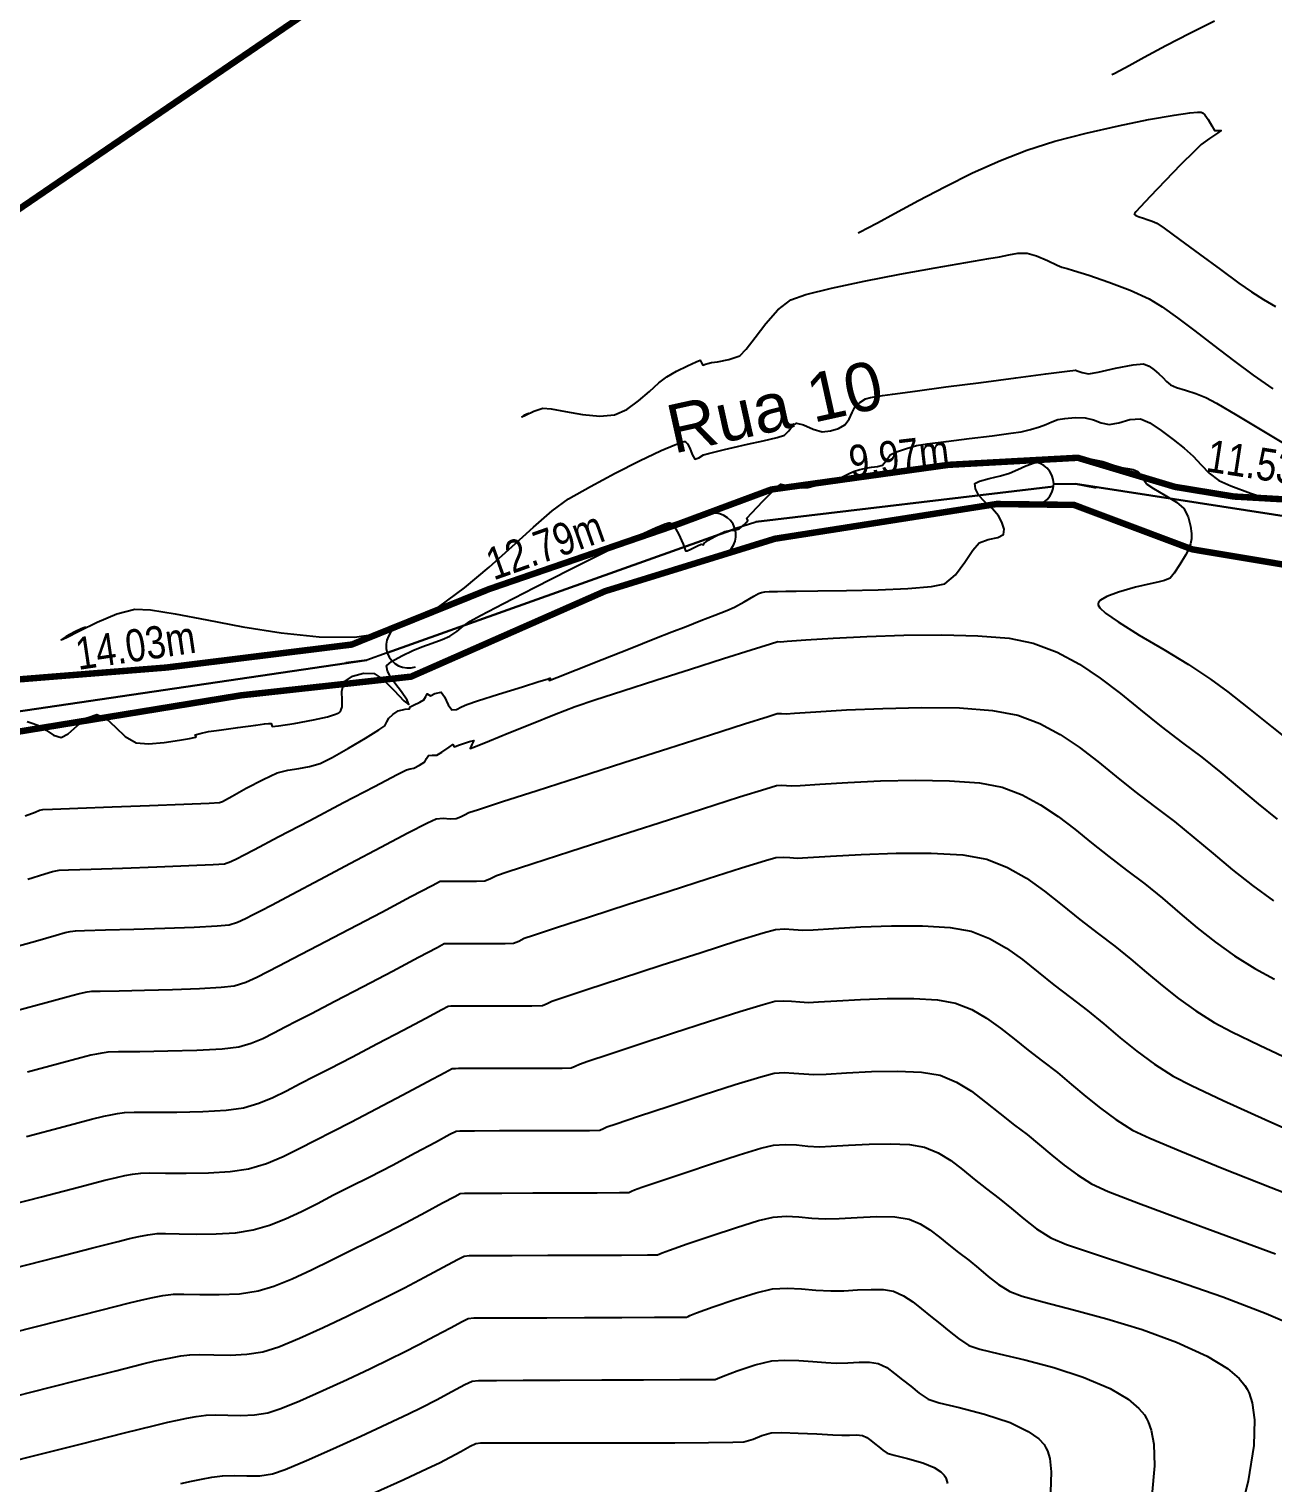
# Model space of a CAD drawing. Extents: x 360931 to 362237, y 7351473 to 7352200.
# Drawn here: x 361529.32 to 361567.84, y 7351881.89 to 7351926.91 of the extents above; entities that cross this region are included whole.
import ezdxf
from ezdxf.enums import TextEntityAlignment as Align

# ---------------------------------------------------------------- set-up
doc = ezdxf.new("R2010")
doc.units = 0
for name, color, linetype in [('A_Curvas Intermediarias', 37, 'Continuous'), ('A_Curvas Mestras', 32, 'Continuous'), ('PONTOS-Pontos - Água_U', 1, 'Continuous'), ('PS_IND_COMPRIMENTO', 7, 'Continuous'), ('ZZ-Carimbo Texto', 7, 'Continuous')]:
    doc.layers.add(name, color=color, linetype=linetype)
doc.layers.add('TUBO_PE_80_NTS194_PN_12_5', color=5, linetype='Continuous', lineweight=30)
doc.styles.add('CARIMBO', font='arial.ttf', dxfattribs={"height": 2})
doc.styles.add('ROMANS', font='arial.ttf', dxfattribs={"height": 2})
picture_1 = doc.add_image_def('image1.tif', size_in_pixel=(23490, 20550))

# ---------------------------------------------------------------- blocks, each defined once
blk = doc.blocks.new('*U1191')
for p, q in [((-0.135, 0), (0, 0)), ((0, 0), (0.1276, -0.0248))]:
    blk.add_line(p, q)
blk.add_arc((-0.2725, -0.0002), 0.1375, 270.09061, 90.09061)
blk = doc.blocks.new('*U1192')
for p, q in [((-0.135, 0), (0, 0)), ((0, 0), (0.1276, -0.0248))]:
    blk.add_line(p, q)
blk.add_arc((-0.2725, -0.0002), 0.1375, 270.09061, 90.09061)
blk = doc.blocks.new('*U1193')
for p, q in [((-0.135, 0), (0, 0)), ((0, 0), (0.1276, -0.0248))]:
    blk.add_line(p, q)
blk.add_arc((-0.2725, -0.0002), 0.1375, 270.09061, 90.09061)

msp = doc.modelspace()

# ---------------------------------------------------------------- linework, layer by layer
at = {"color": 0, "const_width": 0.2}
for points in [[(361577.709, 7351954.589), (361527.581, 7351920.355), (361496.983, 7351899.459), (361503.288, 7351894.48), (361514.5, 7351899.13), (361521.374, 7351903.995), (361524.717, 7351905.75), (361528.154, 7351906.701), (361533.583, 7351907.137), (361539.314, 7351907.848), (361543.569, 7351909.566), (361549.436, 7351911.584), (361552.3, 7351912.648), (361557.787, 7351913.413), (361561.796, 7351913.632), (361564.797, 7351912.732), (361566.625, 7351912.432), (361573.367, 7351912.05), (361581.523, 7351913.222), (361588.362, 7351916.787), (361595.095, 7351930.373), (361600.39, 7351940.217), (361610.113, 7351948.095), (361621.972, 7351954.78)], [(361573.731, 7351879.508), (361581, 7351884.161), (361584.466, 7351887.088), (361586.411, 7351889.189), (361587.573, 7351890.91), (361589.431, 7351894.717), (361590.146, 7351896.93), (361590.705, 7351899.254), (361590.549, 7351902.718), (361589.883, 7351907.688), (361588.51, 7351908.264), (361585.921, 7351909.311), (361581.514, 7351909.943), (361574.573, 7351909.943), (361570.439, 7351909.943), (361565.34, 7351910.796), (361561.677, 7351912.172), (361559.281, 7351912.2), (361552.419, 7351911.125), (361547.158, 7351909.501), (361541.15, 7351906.854), (361535.889, 7351906.276), (361527.926, 7351904.976)]]:
    msp.add_lwpolyline(points, dxfattribs=at)
at = {"layer": 'A_Curvas Intermediarias', "flags": 128}
for points, elevation in [([(361562.85, 7351925.499), (361562.925, 7351925.536), (361563.093, 7351925.623), (361563.389, 7351925.781), (361563.854, 7351926.033), (361564.523, 7351926.394), (361565.259, 7351926.781), (361566.028, 7351927.163)], 94), ([(361554.997, 7351920.598), (361555.081, 7351920.64), (361555.268, 7351920.737), (361555.598, 7351920.912), (361556.116, 7351921.193), (361556.861, 7351921.596), (361557.682, 7351922.027), (361558.539, 7351922.452), (361559.397, 7351922.841), (361560.216, 7351923.161), (361561.085, 7351923.432), (361562.058, 7351923.687), (361563.053, 7351923.915), (361563.989, 7351924.105), (361564.783, 7351924.246), (361565.261, 7351924.315), (361565.5, 7351924.339), (361565.592, 7351924.339), (361565.617, 7351924.334), (361565.655, 7351924.314), (361565.73, 7351924.249), (361565.834, 7351924.109), (361565.946, 7351923.908), (361566.026, 7351923.77), (361566.142, 7351923.77), (361566.236, 7351923.768), (361566.124, 7351923.683), (361565.87, 7351923.518), (361565.618, 7351923.332), (361565.393, 7351923.116), (361564.987, 7351922.709), (361564.501, 7351922.211), (361564.032, 7351921.723), (361563.736, 7351921.407), (361563.594, 7351921.248), (361563.55, 7351921.19), (361563.545, 7351921.178), (361563.553, 7351921.162), (361563.593, 7351921.133), (361563.69, 7351921.097), (361563.827, 7351921.053), (361563.946, 7351921.013), (361564.095, 7351920.963), (361564.243, 7351920.899), (361564.471, 7351920.74), (361564.947, 7351920.391), (361565.563, 7351919.936), (361566.211, 7351919.459), (361566.782, 7351919.043), (361567.171, 7351918.773), (361567.55, 7351918.533), (361567.917, 7351918.314)], 93), ([(361544.795, 7351915.012), (361544.782, 7351915.006), (361544.735, 7351914.983), (361544.645, 7351914.938), (361544.579, 7351914.897), (361544.698, 7351914.954), (361544.957, 7351915.08), (361545.232, 7351915.169), (361545.493, 7351915.145), (361545.93, 7351915.06), (361546.457, 7351914.968), (361546.991, 7351914.917), (361547.445, 7351914.96), (361547.827, 7351915.131), (361548.194, 7351915.392), (361548.532, 7351915.686), (361548.827, 7351915.956), (361549.068, 7351916.143), (361549.372, 7351916.312), (361549.705, 7351916.479), (361549.976, 7351916.604), (361550.098, 7351916.651), (361550.148, 7351916.571), (361550.185, 7351916.496), (361550.263, 7351916.532), (361550.344, 7351916.555), (361550.448, 7351916.582), (361550.635, 7351916.606), (361550.993, 7351916.67), (361551.331, 7351916.792), (361551.531, 7351916.995), (361551.803, 7351917.357), (361552.132, 7351917.79), (361552.505, 7351918.208), (361552.907, 7351918.523), (361553.37, 7351918.691), (361554.165, 7351918.889), (361555.176, 7351919.103), (361556.285, 7351919.317), (361557.377, 7351919.514), (361558.333, 7351919.68), (361559.038, 7351919.799), (361559.374, 7351919.854), (361559.663, 7351919.914), (361559.941, 7351919.965), (361560.225, 7351919.966), (361560.512, 7351919.884), (361560.86, 7351919.74), (361561.159, 7351919.6), (361561.298, 7351919.534), (361561.383, 7351919.513), (361561.468, 7351919.493), (361561.663, 7351919.434), (361562.132, 7351919.287), (361562.756, 7351919.075), (361563.418, 7351918.822), (361564, 7351918.553), (361564.403, 7351918.306), (361564.882, 7351917.967), (361565.421, 7351917.561), (361566.003, 7351917.113), (361566.611, 7351916.648), (361567.228, 7351916.19), (361567.838, 7351915.766)], 92), ([(361531.068, 7351908.398), (361531.034, 7351908.381), (361530.936, 7351908.332), (361530.739, 7351908.237), (361530.471, 7351908.101), (361530.314, 7351907.994), (361530.478, 7351908.064), (361530.884, 7351908.274), (361531.435, 7351908.544), (361532.038, 7351908.795), (361532.597, 7351908.947), (361533.08, 7351908.927), (361533.847, 7351908.8), (361534.825, 7351908.609), (361535.942, 7351908.397), (361537.125, 7351908.209), (361538.301, 7351908.087), (361539.398, 7351908.074), (361540.343, 7351908.215), (361541.184, 7351908.54), (361542.009, 7351909.019), (361542.809, 7351909.602), (361543.571, 7351910.241), (361544.285, 7351910.885), (361544.939, 7351911.485), (361545.522, 7351911.992), (361546.023, 7351912.356), (361546.703, 7351912.746), (361547.466, 7351913.154), (361548.226, 7351913.538), (361548.897, 7351913.857), (361549.313, 7351914.037), (361549.525, 7351914.115), (361549.608, 7351914.134), (361549.63, 7351914.133), (361549.66, 7351914.118), (361549.714, 7351914.061), (361549.783, 7351913.928), (361549.859, 7351913.731), (361549.934, 7351913.591), (361550.062, 7351913.634), (361550.207, 7351913.718), (361550.364, 7351913.765), (361550.605, 7351913.829), (361550.855, 7351913.893), (361551.122, 7351913.953), (361551.564, 7351914.049), (361552.058, 7351914.158), (361552.482, 7351914.261), (361552.713, 7351914.335), (361552.844, 7351914.462), (361552.953, 7351914.613), (361553.082, 7351914.706), (361553.303, 7351914.654), (361553.599, 7351914.519), (361553.883, 7351914.44), (361554.139, 7351914.465), (361554.386, 7351914.539), (361554.585, 7351914.651), (361554.716, 7351914.825), (361554.808, 7351915.034), (361554.894, 7351915.195), (361555.044, 7351915.343), (361555.22, 7351915.454), (361555.372, 7351915.502), (361555.553, 7351915.533), (361555.743, 7351915.562), (361556.053, 7351915.605), (361556.755, 7351915.698), (361557.714, 7351915.824), (361558.799, 7351915.967), (361559.875, 7351916.108), (361560.809, 7351916.23), (361561.469, 7351916.315), (361561.72, 7351916.348), (361561.805, 7351916.314), (361561.927, 7351916.275), (361562.131, 7351916.235), (361562.421, 7351916.287), (361562.958, 7351916.402), (361563.507, 7351916.51), (361563.833, 7351916.543), (361564.003, 7351916.47), (361564.157, 7351916.354), (361564.3, 7351916.232), (361564.425, 7351916.113), (361564.538, 7351915.992), (361564.669, 7351915.887), (361564.851, 7351915.812), (361565.132, 7351915.725), (361565.454, 7351915.622), (361565.76, 7351915.5), (361566.085, 7351915.319), (361566.715, 7351914.95), (361567.546, 7351914.455), (361568.472, 7351913.897)], 91), ([(361529.2, 7351902.543), (361529.513, 7351902.661), (361529.647, 7351902.719), (361529.697, 7351902.728), (361529.747, 7351902.737), (361530.052, 7351902.748), (361530.83, 7351902.778), (361531.893, 7351902.819), (361533.052, 7351902.863), (361534.118, 7351902.905), (361534.904, 7351902.937), (361535.22, 7351902.952), (361535.314, 7351902.99), (361535.406, 7351903.035), (361535.608, 7351903.15), (361536.048, 7351903.398), (361536.566, 7351903.673), (361537.001, 7351903.871), (361537.337, 7351903.962), (361537.671, 7351904.015), (361538.003, 7351904.07), (361538.336, 7351904.167), (361538.711, 7351904.351), (361539.217, 7351904.638), (361539.737, 7351904.95), (361540.149, 7351905.208), (361540.334, 7351905.333), (361540.402, 7351905.45), (361540.467, 7351905.569), (361540.586, 7351905.685), (361540.752, 7351905.795), (361540.969, 7351905.846), (361541.104, 7351905.86), (361541.127, 7351905.916), (361541.23, 7351905.967), (361541.424, 7351906.064), (361541.547, 7351906.135), (361541.605, 7351906.241), (361541.646, 7351906.324), (361541.696, 7351906.296), (361541.749, 7351906.265), (361541.887, 7351906.332), (361542.083, 7351906.376), (361542.182, 7351906.227), (361542.295, 7351905.978), (361542.417, 7351905.823), (361542.555, 7351905.836), (361542.71, 7351905.917), (361542.873, 7351905.996), (361543.205, 7351906.103), (361543.854, 7351906.307), (361544.596, 7351906.54), (361545.106, 7351906.699), (361545.364, 7351906.779), (361545.45, 7351906.805), (361545.461, 7351906.809), (361545.458, 7351906.8), (361545.438, 7351906.759), (361545.426, 7351906.732), (361545.661, 7351906.824), (361546.259, 7351907.061), (361547.068, 7351907.382), (361547.933, 7351907.727), (361548.703, 7351908.033), (361549.224, 7351908.24), (361549.664, 7351908.412), (361550.126, 7351908.592), (361550.561, 7351908.761), (361550.923, 7351908.906), (361551.164, 7351909.01), (361551.469, 7351909.173), (361551.759, 7351909.343), (361551.909, 7351909.43), (361552.006, 7351909.46), (361552.105, 7351909.483), (361552.242, 7351909.489), (361552.495, 7351909.494), (361552.758, 7351909.501), (361553.078, 7351909.504), (361553.75, 7351909.509), (361554.638, 7351909.52), (361555.609, 7351909.542), (361556.529, 7351909.581), (361557.262, 7351909.642), (361557.674, 7351909.73), (361558.012, 7351910.009), (361558.301, 7351910.399), (361558.543, 7351910.773), (361558.736, 7351911.003), (361559.018, 7351911.105), (361559.318, 7351911.16), (361559.498, 7351911.251), (361559.512, 7351911.423), (361559.441, 7351911.633), (361559.337, 7351911.835), (361559.151, 7351912.053), (361558.9, 7351912.291), (361558.735, 7351912.466), (361558.625, 7351912.665), (361558.602, 7351912.84), (361558.749, 7351912.912), (361559.051, 7351912.992), (361559.397, 7351913.076), (361559.677, 7351913.155), (361559.937, 7351913.268), (361560.182, 7351913.387), (361560.447, 7351913.479), (361560.795, 7351913.529), (361561.308, 7351913.572), (361561.831, 7351913.596), (361562.21, 7351913.588), (361562.566, 7351913.515), (361562.904, 7351913.407), (361563.152, 7351913.327), (361563.332, 7351913.297), (361563.506, 7351913.27), (361563.656, 7351913.21), (361563.761, 7351913.094), (361563.839, 7351912.95), (361563.936, 7351912.815), (361564.143, 7351912.678), (361564.494, 7351912.476), (361564.852, 7351912.255), (361565.082, 7351912.062), (361565.213, 7351911.801), (361565.288, 7351911.512), (361565.317, 7351911.285), (361565.312, 7351911.123), (361565.281, 7351910.966), (361565.228, 7351910.811), (361565.127, 7351910.614), (361564.958, 7351910.328), (361564.78, 7351910.056), (361564.655, 7351909.903), (361564.477, 7351909.831), (361564.277, 7351909.785), (361564.037, 7351909.729), (361563.579, 7351909.622), (361563.055, 7351909.475), (361562.691, 7351909.337), (361562.503, 7351909.224), (361562.436, 7351909.146), (361562.423, 7351909.106), (361562.427, 7351909.07), (361562.478, 7351908.984), (361562.654, 7351908.82), (361563.04, 7351908.548), (361563.697, 7351908.142), (361564.458, 7351907.692), (361565.227, 7351907.227), (361565.908, 7351906.777), (361566.436, 7351906.382), (361567.082, 7351905.875), (361567.805, 7351905.297), (361568.562, 7351904.691)], 89), ([(361529.286, 7351900.582), (361529.813, 7351900.749), (361530.045, 7351900.824), (361530.149, 7351900.844), (361530.253, 7351900.861), (361530.54, 7351900.871), (361531.25, 7351900.894), (361532.218, 7351900.926), (361533.279, 7351900.963), (361534.267, 7351901.001), (361535.019, 7351901.035), (361535.369, 7351901.062), (361535.573, 7351901.131), (361535.762, 7351901.223), (361535.958, 7351901.324), (361536.299, 7351901.501), (361537.039, 7351901.889), (361538.014, 7351902.401), (361539.061, 7351902.952), (361540.017, 7351903.454), (361540.72, 7351903.823), (361541.006, 7351903.97), (361541.12, 7351903.995), (361541.235, 7351904.021), (361541.413, 7351904.116), (361541.577, 7351904.221), (361541.63, 7351904.322), (361541.686, 7351904.414), (361541.805, 7351904.418), (361541.946, 7351904.422), (361542.104, 7351904.517), (361542.33, 7351904.671), (361542.448, 7351904.751), (361542.486, 7351904.677), (361542.548, 7351904.699), (361542.622, 7351904.728), (361542.747, 7351904.776), (361542.963, 7351904.851), (361543.091, 7351904.875), (361543.035, 7351904.754), (361542.98, 7351904.633), (361543.149, 7351904.69), (361543.575, 7351904.862), (361544.178, 7351905.111), (361544.877, 7351905.397), (361545.59, 7351905.682), (361546.236, 7351905.925), (361546.841, 7351906.132), (361547.708, 7351906.417), (361548.731, 7351906.747), (361549.806, 7351907.089), (361550.826, 7351907.412), (361551.686, 7351907.683), (361552.28, 7351907.87), (361552.504, 7351907.939), (361552.587, 7351907.936), (361552.798, 7351907.953), (361553.37, 7351907.995), (361554.218, 7351908.049), (361555.26, 7351908.101), (361556.41, 7351908.14), (361557.585, 7351908.152), (361558.701, 7351908.123), (361559.673, 7351908.042), (361560.418, 7351907.894), (361561.159, 7351907.609), (361561.845, 7351907.241), (361562.492, 7351906.808), (361563.117, 7351906.329), (361563.739, 7351905.823), (361564.375, 7351905.309), (361565.041, 7351904.804), (361565.636, 7351904.358), (361566.22, 7351903.888), (361566.799, 7351903.405), (361567.378, 7351902.919), (361567.963, 7351902.44)], 88), ([(361528.698, 7351898.431), (361529.521, 7351898.663), (361530.157, 7351898.847), (361530.442, 7351898.929), (361530.6, 7351898.961), (361530.759, 7351898.985), (361531.038, 7351898.995), (361531.686, 7351899.013), (361532.562, 7351899.037), (361533.525, 7351899.067), (361534.433, 7351899.1), (361535.145, 7351899.136), (361535.519, 7351899.173), (361535.78, 7351899.254), (361536.022, 7351899.363), (361536.26, 7351899.486), (361536.51, 7351899.614), (361536.834, 7351899.782), (361537.474, 7351900.122), (361538.324, 7351900.574), (361539.274, 7351901.079), (361540.218, 7351901.579), (361541.047, 7351902.014), (361541.655, 7351902.326), (361541.932, 7351902.456), (361542.148, 7351902.473), (361542.363, 7351902.456), (361542.542, 7351902.46), (361542.679, 7351902.51), (361542.805, 7351902.579), (361542.94, 7351902.645), (361543.24, 7351902.744), (361543.981, 7351902.984), (361545.051, 7351903.33), (361546.34, 7351903.746), (361547.738, 7351904.195), (361549.133, 7351904.644), (361550.417, 7351905.055), (361551.477, 7351905.394), (361552.203, 7351905.625), (361552.486, 7351905.712), (361552.622, 7351905.712), (361552.76, 7351905.703), (361553.023, 7351905.721), (361553.682, 7351905.767), (361554.629, 7351905.824), (361555.757, 7351905.873), (361556.959, 7351905.899), (361558.127, 7351905.884), (361559.156, 7351905.811), (361559.937, 7351905.664), (361560.616, 7351905.403), (361561.245, 7351905.065), (361561.838, 7351904.668), (361562.411, 7351904.229), (361562.981, 7351903.765), (361563.564, 7351903.294), (361564.174, 7351902.832), (361564.792, 7351902.365), (361565.39, 7351901.876), (361565.983, 7351901.375), (361566.583, 7351900.874), (361567.202, 7351900.383), (361567.852, 7351899.915)], 87), ([(361528.937, 7351896.513), (361529.853, 7351896.763), (361530.536, 7351896.952), (361530.839, 7351897.034), (361530.982, 7351897.064), (361531.12, 7351897.09), (361531.265, 7351897.11), (361531.529, 7351897.118), (361532.114, 7351897.13), (361532.899, 7351897.147), (361533.765, 7351897.169), (361534.595, 7351897.199), (361535.269, 7351897.236), (361535.668, 7351897.283), (361536.036, 7351897.398), (361536.376, 7351897.55), (361536.711, 7351897.724), (361537.061, 7351897.904), (361537.491, 7351898.123), (361538.264, 7351898.525), (361539.23, 7351899.032), (361540.241, 7351899.564), (361541.148, 7351900.043), (361541.802, 7351900.388), (361542.055, 7351900.521), (361542.129, 7351900.525), (361542.316, 7351900.522), (361542.733, 7351900.517), (361543.173, 7351900.517), (361543.433, 7351900.53), (361543.615, 7351900.606), (361543.795, 7351900.698), (361544.122, 7351900.806), (361544.924, 7351901.068), (361546.066, 7351901.438), (361547.413, 7351901.873), (361548.828, 7351902.33), (361550.177, 7351902.763), (361551.323, 7351903.129), (361552.132, 7351903.384), (361552.467, 7351903.484), (361552.623, 7351903.491), (361552.774, 7351903.479), (361552.933, 7351903.469), (361553.199, 7351903.485), (361553.81, 7351903.527), (361554.672, 7351903.578), (361555.691, 7351903.623), (361556.773, 7351903.647), (361557.824, 7351903.633), (361558.75, 7351903.568), (361559.456, 7351903.434), (361560.074, 7351903.196), (361560.645, 7351902.889), (361561.183, 7351902.528), (361561.705, 7351902.129), (361562.223, 7351901.708), (361562.752, 7351901.28), (361563.307, 7351900.86), (361563.868, 7351900.435), (361564.413, 7351899.991), (361564.951, 7351899.535), (361565.496, 7351899.08), (361566.059, 7351898.634), (361566.65, 7351898.208), (361567.281, 7351897.813), (361567.889, 7351897.49)], 86), ([(361529.247, 7351892.619), (361530.412, 7351892.924), (361531.26, 7351893.148), (361531.634, 7351893.244), (361531.85, 7351893.289), (361532.058, 7351893.328), (361532.276, 7351893.358), (361532.573, 7351893.364), (361533.154, 7351893.365), (361533.901, 7351893.369), (361534.698, 7351893.387), (361535.426, 7351893.428), (361535.967, 7351893.503), (361536.436, 7351893.643), (361536.872, 7351893.823), (361537.295, 7351894.032), (361537.72, 7351894.256), (361538.165, 7351894.483), (361538.635, 7351894.72), (361539.317, 7351895.074), (361540.108, 7351895.49), (361540.905, 7351895.912), (361541.604, 7351896.283), (361542.104, 7351896.548), (361542.301, 7351896.65), (361542.379, 7351896.657), (361542.458, 7351896.659), (361542.745, 7351896.658), (361543.411, 7351896.657), (361544.208, 7351896.657), (361544.892, 7351896.66), (361545.216, 7351896.67), (361545.362, 7351896.731), (361545.505, 7351896.804), (361545.82, 7351896.909), (361546.589, 7351897.162), (361547.663, 7351897.514), (361548.896, 7351897.916), (361550.137, 7351898.317), (361551.239, 7351898.67), (361552.053, 7351898.923), (361552.431, 7351899.029), (361552.714, 7351899.041), (361552.99, 7351899.02), (361553.279, 7351899.001), (361553.599, 7351899.017), (361554.234, 7351899.057), (361555.079, 7351899.103), (361556.031, 7351899.137), (361556.986, 7351899.139), (361557.842, 7351899.09), (361558.494, 7351898.973), (361559.066, 7351898.745), (361559.59, 7351898.445), (361560.085, 7351898.093), (361560.568, 7351897.707), (361561.058, 7351897.308), (361561.574, 7351896.915), (361562.095, 7351896.517), (361562.601, 7351896.099), (361563.105, 7351895.673), (361563.621, 7351895.253), (361564.165, 7351894.85), (361564.75, 7351894.479), (361565.319, 7351894.189), (361566.299, 7351893.728), (361567.599, 7351893.139), (361569.129, 7351892.462)], 84), ([(361528.366, 7351890.402), (361529.708, 7351890.749), (361530.852, 7351891.046), (361531.671, 7351891.258), (361532.031, 7351891.349), (361532.284, 7351891.402), (361532.527, 7351891.448), (361532.782, 7351891.483), (361533.055, 7351891.487), (361533.551, 7351891.479), (361534.187, 7351891.475), (361534.882, 7351891.486), (361535.552, 7351891.528), (361536.116, 7351891.614), (361536.671, 7351891.779), (361537.188, 7351891.992), (361537.687, 7351892.239), (361538.19, 7351892.504), (361538.717, 7351892.772), (361539.305, 7351893.069), (361540.074, 7351893.469), (361540.897, 7351893.905), (361541.647, 7351894.304), (361542.198, 7351894.598), (361542.423, 7351894.715), (361542.522, 7351894.724), (361542.622, 7351894.726), (361542.89, 7351894.726), (361543.527, 7351894.726), (361544.351, 7351894.727), (361545.179, 7351894.729), (361545.825, 7351894.733), (361546.108, 7351894.74), (361546.235, 7351894.794), (361546.361, 7351894.857), (361546.628, 7351894.947), (361547.288, 7351895.166), (361548.214, 7351895.472), (361549.28, 7351895.822), (361550.36, 7351896.172), (361551.326, 7351896.481), (361552.052, 7351896.705), (361552.413, 7351896.802), (361552.675, 7351896.818), (361552.929, 7351896.806), (361553.184, 7351896.782), (361553.452, 7351896.767), (361553.765, 7351896.78), (361554.333, 7351896.815), (361555.07, 7351896.856), (361555.892, 7351896.885), (361556.713, 7351896.887), (361557.448, 7351896.845), (361558.013, 7351896.742), (361558.514, 7351896.543), (361558.972, 7351896.281), (361559.404, 7351895.973), (361559.827, 7351895.635), (361560.256, 7351895.286), (361560.707, 7351894.942), (361561.163, 7351894.595), (361561.605, 7351894.229), (361562.046, 7351893.857), (361562.498, 7351893.489), (361562.973, 7351893.137), (361563.485, 7351892.812), (361564.022, 7351892.558), (361564.983, 7351892.155), (361566.269, 7351891.637), (361567.782, 7351891.039), (361569.421, 7351890.395)], 83), ([(361528.847, 7351888.537), (361530.18, 7351888.879), (361531.295, 7351889.166), (361532.081, 7351889.367), (361532.428, 7351889.454), (361532.718, 7351889.515), (361532.996, 7351889.567), (361533.288, 7351889.607), (361533.545, 7351889.611), (361533.972, 7351889.6), (361534.513, 7351889.589), (361535.112, 7351889.596), (361535.715, 7351889.636), (361536.266, 7351889.724), (361536.767, 7351889.87), (361537.261, 7351890.063), (361537.753, 7351890.291), (361538.249, 7351890.542), (361538.752, 7351890.803), (361539.269, 7351891.062), (361539.873, 7351891.365), (361540.573, 7351891.73), (361541.28, 7351892.106), (361541.904, 7351892.44), (361542.356, 7351892.682), (361542.546, 7351892.78), (361542.665, 7351892.792), (361542.787, 7351892.793), (361543.116, 7351892.794), (361543.893, 7351892.795), (361544.895, 7351892.797), (361545.895, 7351892.8), (361546.672, 7351892.805), (361547, 7351892.81), (361547.108, 7351892.857), (361547.216, 7351892.91), (361547.498, 7351893.006), (361548.192, 7351893.239), (361549.143, 7351893.556), (361550.195, 7351893.901), (361551.191, 7351894.222), (361551.976, 7351894.464), (361552.395, 7351894.574), (361552.705, 7351894.594), (361553.006, 7351894.579), (361553.308, 7351894.551), (361553.625, 7351894.533), (361554.003, 7351894.548), (361554.632, 7351894.585), (361555.404, 7351894.623), (361556.215, 7351894.638), (361556.96, 7351894.609), (361557.532, 7351894.512), (361558.042, 7351894.3), (361558.504, 7351894.015), (361558.941, 7351893.681), (361559.379, 7351893.324), (361559.84, 7351892.97), (361560.23, 7351892.672), (361560.609, 7351892.359), (361560.987, 7351892.04), (361561.374, 7351891.725), (361561.781, 7351891.423), (361562.22, 7351891.145), (361562.74, 7351890.912), (361563.678, 7351890.548), (361564.926, 7351890.084), (361566.376, 7351889.552), (361567.92, 7351888.98)], 82), ([(361528.776, 7351886.53), (361530.283, 7351886.914), (361531.544, 7351887.236), (361532.433, 7351887.461), (361532.826, 7351887.559), (361533.151, 7351887.627), (361533.465, 7351887.686), (361533.794, 7351887.731), (361534.114, 7351887.736), (361534.609, 7351887.724), (361535.207, 7351887.719), (361535.834, 7351887.747), (361536.415, 7351887.834), (361536.906, 7351887.984), (361537.466, 7351888.21), (361538.067, 7351888.484), (361538.68, 7351888.783), (361539.274, 7351889.081), (361539.821, 7351889.352), (361540.383, 7351889.634), (361540.998, 7351889.955), (361541.601, 7351890.276), (361542.124, 7351890.558), (361542.502, 7351890.761), (361542.669, 7351890.845), (361542.808, 7351890.86), (361542.951, 7351890.86), (361543.249, 7351890.861), (361543.96, 7351890.864), (361544.918, 7351890.866), (361545.957, 7351890.869), (361546.909, 7351890.873), (361547.609, 7351890.876), (361547.891, 7351890.88), (361547.981, 7351890.919), (361548.071, 7351890.963), (361548.296, 7351891.041), (361548.855, 7351891.232), (361549.627, 7351891.492), (361550.487, 7351891.778), (361551.314, 7351892.045), (361551.985, 7351892.249), (361552.376, 7351892.347), (361552.735, 7351892.37), (361553.082, 7351892.352), (361553.432, 7351892.32), (361553.798, 7351892.299), (361554.162, 7351892.31), (361554.699, 7351892.341), (361555.332, 7351892.373), (361555.986, 7351892.386), (361556.585, 7351892.362), (361557.052, 7351892.282), (361557.476, 7351892.105), (361557.86, 7351891.868), (361558.225, 7351891.59), (361558.589, 7351891.292), (361558.973, 7351890.998), (361559.362, 7351890.698), (361559.739, 7351890.383), (361560.12, 7351890.065), (361560.52, 7351889.759), (361560.955, 7351889.478), (361561.448, 7351889.274), (361562.344, 7351888.968), (361563.526, 7351888.581), (361564.878, 7351888.133), (361566.285, 7351887.645), (361567.631, 7351887.137), (361568.801, 7351886.631)], 81), ([(361527.549, 7351882.243), (361529.333, 7351882.693), (361530.949, 7351883.1), (361532.279, 7351883.435), (361533.209, 7351883.668), (361533.62, 7351883.769), (361533.922, 7351883.833), (361534.21, 7351883.89), (361534.5, 7351883.94), (361534.805, 7351883.98), (361535.104, 7351883.991), (361535.473, 7351883.983), (361535.884, 7351883.976), (361536.307, 7351883.993), (361536.714, 7351884.055), (361537.114, 7351884.188), (361537.707, 7351884.432), (361538.418, 7351884.747), (361539.171, 7351885.094), (361539.89, 7351885.434), (361540.5, 7351885.726), (361540.925, 7351885.931), (361541.396, 7351886.17), (361541.9, 7351886.439), (361542.368, 7351886.692), (361542.73, 7351886.886), (361542.915, 7351886.974), (361543.094, 7351886.995), (361543.28, 7351886.994), (361543.591, 7351886.996), (361544.331, 7351886.999), (361545.356, 7351887.003), (361546.52, 7351887.007), (361547.679, 7351887.011), (361548.687, 7351887.015), (361549.401, 7351887.018), (361549.674, 7351887.02), (361549.728, 7351887.044), (361549.781, 7351887.069), (361549.992, 7351887.149), (361550.508, 7351887.336), (361551.173, 7351887.566), (361551.835, 7351887.773), (361552.34, 7351887.892), (361552.796, 7351887.921), (361553.236, 7351887.899), (361553.679, 7351887.858), (361554.144, 7351887.831), (361554.549, 7351887.838), (361554.976, 7351887.862), (361555.395, 7351887.88), (361555.776, 7351887.873), (361556.09, 7351887.821), (361556.403, 7351887.683), (361556.683, 7351887.492), (361556.954, 7351887.274), (361557.239, 7351887.053), (361557.528, 7351886.827), (361557.81, 7351886.59), (361558.103, 7351886.356), (361558.424, 7351886.144), (361558.759, 7351886.031), (361559.365, 7351885.883), (361560.156, 7351885.694), (361561.049, 7351885.457), (361561.957, 7351885.164), (361562.795, 7351884.81), (361563.358, 7351884.476), (361563.689, 7351884.196), (361563.857, 7351883.993), (361563.922, 7351883.886), (361563.977, 7351883.774), (361564.066, 7351883.522), (361564.148, 7351883.086), (361564.173, 7351882.42), (361564.09, 7351881.501)], 79), ([(361534.018, 7351881.874), (361534.347, 7351881.944), (361534.662, 7351882.007), (361534.978, 7351882.061), (361535.311, 7351882.104), (361535.675, 7351882.118), (361536.063, 7351882.107), (361536.463, 7351882.111), (361536.864, 7351882.165), (361537.256, 7351882.304), (361537.91, 7351882.579), (361538.724, 7351882.94), (361539.591, 7351883.336), (361540.409, 7351883.715), (361541.072, 7351884.027), (361541.477, 7351884.221), (361541.939, 7351884.458), (361542.418, 7351884.718), (361542.816, 7351884.933), (361543.038, 7351885.039), (361543.238, 7351885.062), (361543.444, 7351885.061), (361543.791, 7351885.063), (361544.617, 7351885.067), (361545.759, 7351885.072), (361547.057, 7351885.077), (361548.348, 7351885.081), (361549.471, 7351885.085), (361550.264, 7351885.088), (361550.566, 7351885.09), (361550.636, 7351885.122), (361550.816, 7351885.196), (361551.251, 7351885.362), (361551.8, 7351885.544), (361552.322, 7351885.664), (361552.721, 7351885.691), (361553.157, 7351885.68), (361553.593, 7351885.649), (361553.992, 7351885.616), (361554.317, 7351885.597), (361554.67, 7351885.605), (361555.023, 7351885.625), (361555.346, 7351885.629), (361555.609, 7351885.59), (361555.88, 7351885.46), (361556.123, 7351885.277), (361556.372, 7351885.08), (361556.626, 7351884.878), (361556.879, 7351884.669), (361557.159, 7351884.477), (361557.498, 7351884.372), (361558.124, 7351884.223), (361558.902, 7351884.021), (361559.698, 7351883.753), (361560.258, 7351883.484), (361560.588, 7351883.247), (361560.75, 7351883.072), (361560.809, 7351882.978), (361560.857, 7351882.877), (361560.927, 7351882.644), (361560.975, 7351882.232), (361560.947, 7351881.602)], 78), ([(361540.011, 7351881.578), (361540.927, 7351881.997), (361541.644, 7351882.329), (361542.029, 7351882.51), (361542.357, 7351882.68), (361542.692, 7351882.865), (361542.978, 7351883.021), (361543.161, 7351883.103), (361543.308, 7351883.127), (361543.455, 7351883.129), (361543.608, 7351883.128), (361543.909, 7351883.129), (361544.627, 7351883.128), (361545.645, 7351883.127), (361546.845, 7351883.127), (361548.11, 7351883.128), (361549.321, 7351883.131), (361550.361, 7351883.136), (361551.112, 7351883.146), (361551.457, 7351883.16), (361551.745, 7351883.244), (361552.016, 7351883.356), (361552.304, 7351883.437), (361552.628, 7351883.446), (361553.141, 7351883.431), (361553.711, 7351883.404), (361554.205, 7351883.377), (361554.49, 7351883.363), (361554.723, 7351883.37), (361554.947, 7351883.38), (361555.128, 7351883.36), (361555.262, 7351883.295), (361555.382, 7351883.205), (361555.505, 7351883.108), (361555.63, 7351883.008), (361555.755, 7351882.905), (361555.894, 7351882.81), (361556.114, 7351882.745), (361556.518, 7351882.648), (361556.993, 7351882.509), (361557.347, 7351882.362), (361557.559, 7351882.227), (361557.66, 7351882.125), (361557.697, 7351882.07), (361557.724, 7351882.009), (361557.762, 7351881.867)], 77)]:
    msp.add_lwpolyline(points, dxfattribs=dict(at, elevation=elevation))
at = {"layer": 'A_Curvas Mestras', "flags": 128}
for points, elevation in [([(361529.26, 7351905.461), (361529.45, 7351905.405), (361529.643, 7351905.331), (361529.852, 7351905.199), (361530.079, 7351905.039), (361530.312, 7351904.965), (361530.529, 7351905.083), (361530.809, 7351905.331), (361531.118, 7351905.577), (361531.422, 7351905.684), (361531.709, 7351905.561), (361531.997, 7351905.291), (361532.303, 7351904.998), (361532.643, 7351904.808), (361533.021, 7351904.776), (361533.503, 7351904.813), (361533.981, 7351904.884), (361534.289, 7351904.942), (361534.439, 7351904.973), (361534.488, 7351904.984), (361534.495, 7351904.986), (361534.493, 7351904.994), (361534.476, 7351905.03), (361534.466, 7351905.055), (361534.617, 7351905.094), (361534.878, 7351905.151), (361535.204, 7351905.199), (361535.782, 7351905.279), (361536.34, 7351905.355), (361536.611, 7351905.391), (361536.732, 7351905.402), (361536.823, 7351905.405), (361536.845, 7351905.308), (361537.049, 7351905.334), (361537.535, 7351905.408), (361538.13, 7351905.514), (361538.567, 7351905.612), (361538.814, 7351905.688), (361538.919, 7351905.738), (361538.949, 7351905.762), (361538.981, 7351905.806), (361539.016, 7351905.916), (361539.022, 7351906.116), (361539.004, 7351906.404), (361539.078, 7351906.694), (361539.337, 7351906.871), (361539.679, 7351906.965), (361540.01, 7351906.954), (361540.291, 7351906.766), (361540.627, 7351906.423), (361540.922, 7351906.103), (361541.077, 7351905.987), (361541.029, 7351906.126), (361540.853, 7351906.384), (361540.651, 7351906.654), (361540.529, 7351906.829), (361540.421, 7351907.021), (361540.386, 7351907.194), (361540.548, 7351907.328), (361540.868, 7351907.501), (361541.208, 7351907.665), (361541.481, 7351907.777), (361541.803, 7351907.893), (361542.113, 7351908.005), (361542.35, 7351908.11), (361542.568, 7351908.256), (361542.765, 7351908.415), (361542.979, 7351908.568), (361543.302, 7351908.743), (361544.01, 7351909.115), (361544.975, 7351909.615), (361546.067, 7351910.174), (361547.16, 7351910.722), (361548.126, 7351911.191), (361548.72, 7351911.463), (361549.019, 7351911.584), (361549.133, 7351911.616), (361549.161, 7351911.616), (361549.21, 7351911.592), (361549.305, 7351911.497), (361549.436, 7351911.28), (361549.573, 7351910.961), (361549.645, 7351910.754), (361549.696, 7351910.75), (361549.81, 7351910.804), (361550.018, 7351910.902), (361550.134, 7351910.956), (361550.21, 7351910.938), (361550.227, 7351910.99), (361550.283, 7351911.029), (361550.353, 7351911.076), (361550.46, 7351911.14), (361550.666, 7351911.257), (361550.861, 7351911.348), (361551.02, 7351911.379), (361551.178, 7351911.392), (361551.312, 7351911.427), (361551.49, 7351911.58), (361551.582, 7351911.694), (361551.544, 7351911.759), (361551.699, 7351911.924), (361552.044, 7351912.284), (361552.403, 7351912.646), (361552.601, 7351912.819), (361552.737, 7351912.785), (361552.883, 7351912.725), (361553.024, 7351912.71), (361553.226, 7351912.703), (361553.434, 7351912.714), (361553.675, 7351912.769), (361553.939, 7351912.849), (361554.109, 7351912.903), (361554.248, 7351912.94), (361554.385, 7351912.981), (361554.513, 7351913.041), (361554.69, 7351913.13), (361554.852, 7351913.203), (361555.042, 7351913.266), (361555.236, 7351913.315), (361555.404, 7351913.337), (361555.592, 7351913.358), (361555.744, 7351913.404), (361555.867, 7351913.558), (361555.988, 7351913.719), (361556.183, 7351913.813), (361556.486, 7351913.918), (361556.805, 7351914.007), (361557.129, 7351914.06), (361557.715, 7351914.137), (361558.43, 7351914.226), (361559.144, 7351914.315), (361559.725, 7351914.389), (361560.04, 7351914.436), (361560.334, 7351914.51), (361560.613, 7351914.595), (361560.81, 7351914.661), (361560.993, 7351914.745), (361561.178, 7351914.816), (361561.397, 7351914.85), (361561.712, 7351914.875), (361562.021, 7351914.869), (361562.276, 7351914.805), (361562.517, 7351914.714), (361562.77, 7351914.661), (361563.07, 7351914.715), (361563.404, 7351914.816), (361563.734, 7351914.835), (361564.022, 7351914.712), (361564.378, 7351914.481), (361564.751, 7351914.201), (361565.09, 7351913.933), (361565.367, 7351913.678), (361565.614, 7351913.411), (361565.866, 7351913.155), (361566.16, 7351912.932), (361566.534, 7351912.762), (361567.138, 7351912.54), (361567.845, 7351912.3)], 90), ([(361529.273, 7351894.615), (361530.231, 7351894.871), (361530.929, 7351895.058), (361531.237, 7351895.139), (361531.416, 7351895.177), (361531.589, 7351895.209), (361531.771, 7351895.234), (361532.09, 7351895.242), (361532.756, 7351895.25), (361533.615, 7351895.263), (361534.514, 7351895.287), (361535.299, 7351895.329), (361535.817, 7351895.393), (361536.2, 7351895.507), (361536.557, 7351895.654), (361536.902, 7351895.825), (361537.25, 7351896.008), (361537.613, 7351896.193), (361538.063, 7351896.421), (361538.791, 7351896.8), (361539.669, 7351897.261), (361540.573, 7351897.738), (361541.377, 7351898.163), (361541.954, 7351898.468), (361542.178, 7351898.586), (361542.235, 7351898.59), (361542.294, 7351898.592), (361542.499, 7351898.59), (361542.98, 7351898.587), (361543.561, 7351898.586), (361544.068, 7351898.589), (361544.325, 7351898.6), (361544.489, 7351898.668), (361544.65, 7351898.751), (361544.941, 7351898.848), (361545.656, 7351899.082), (361546.674, 7351899.414), (361547.876, 7351899.804), (361549.142, 7351900.214), (361550.352, 7351900.603), (361551.387, 7351900.933), (361552.126, 7351901.164), (361552.449, 7351901.257), (361552.669, 7351901.266), (361552.882, 7351901.249), (361553.106, 7351901.235), (361553.433, 7351901.253), (361554.134, 7351901.299), (361555.087, 7351901.351), (361556.169, 7351901.389), (361557.259, 7351901.39), (361558.235, 7351901.335), (361558.975, 7351901.203), (361559.619, 7351900.947), (361560.209, 7351900.61), (361560.765, 7351900.213), (361561.309, 7351899.778), (361561.86, 7351899.329), (361562.441, 7351898.887), (361562.945, 7351898.506), (361563.435, 7351898.105), (361563.92, 7351897.696), (361564.41, 7351897.286), (361564.916, 7351896.885), (361565.448, 7351896.502), (361566.016, 7351896.146), (361566.567, 7351895.856), (361567.424, 7351895.44), (361568.52, 7351894.929)], 85), ([(361527.722, 7351884.275), (361529.339, 7351884.684), (361530.803, 7351885.055), (361532.008, 7351885.36), (361532.85, 7351885.572), (361533.223, 7351885.664), (361533.497, 7351885.722), (361533.759, 7351885.774), (361534.022, 7351885.819), (361534.299, 7351885.856), (361534.609, 7351885.864), (361535.041, 7351885.853), (361535.546, 7351885.848), (361536.07, 7351885.87), (361536.565, 7351885.945), (361537.054, 7351886.103), (361537.7, 7351886.371), (361538.43, 7351886.702), (361539.169, 7351887.054), (361539.842, 7351887.381), (361540.373, 7351887.641), (361540.95, 7351887.933), (361541.571, 7351888.262), (361542.146, 7351888.572), (361542.584, 7351888.807), (361542.792, 7351888.909), (361542.951, 7351888.928), (361543.115, 7351888.927), (361543.463, 7351888.929), (361544.283, 7351888.932), (361545.385, 7351888.936), (361546.577, 7351888.94), (361547.668, 7351888.944), (361548.467, 7351888.947), (361548.783, 7351888.95), (361548.855, 7351888.982), (361548.926, 7351889.016), (361549.15, 7351889.096), (361549.702, 7351889.289), (361550.442, 7351889.542), (361551.225, 7351889.801), (361551.911, 7351890.011), (361552.358, 7351890.119), (361552.765, 7351890.145), (361553.159, 7351890.126), (361553.556, 7351890.089), (361553.971, 7351890.065), (361554.403, 7351890.077), (361554.96, 7351890.108), (361555.561, 7351890.132), (361556.125, 7351890.122), (361556.571, 7351890.051), (361556.91, 7351889.91), (361557.217, 7351889.72), (361557.508, 7351889.498), (361557.799, 7351889.261), (361558.106, 7351889.025), (361558.417, 7351888.786), (361558.718, 7351888.534), (361559.022, 7351888.28), (361559.342, 7351888.035), (361559.689, 7351887.811), (361560.071, 7351887.671), (361560.755, 7351887.484), (361561.659, 7351887.249), (361562.699, 7351886.966), (361563.792, 7351886.633), (361564.855, 7351886.25), (361565.805, 7351885.817), (361566.428, 7351885.433), (361566.788, 7351885.123), (361566.966, 7351884.906), (361567.035, 7351884.795), (361567.099, 7351884.662), (361567.194, 7351884.364), (361567.265, 7351883.844), (361567.242, 7351883.047), (361567.07, 7351881.95), (361566.791, 7351880.829)], 80)]:
    msp.add_lwpolyline(points, dxfattribs=dict(at, elevation=elevation))
at = {"layer": 'TUBO_PE_80_NTS194_PN_12_5', "linetype": 'Continuous'}
for points in [[(361561.044, 7351912.744), (361551.822, 7351911.653)], [(361573.117, 7351911.06), (361561.724, 7351912.824)], [(361551.186, 7351911.427), (361540.412, 7351907.595)], [(361539.776, 7351907.369), (361525.898, 7351905.318)]]:
    msp.add_lwpolyline(points, dxfattribs=at)

# ---------------------------------------------------------------- block references
at = {"layer": 'PONTOS-Pontos - Água_U', "xscale": 5, "yscale": 5, "zscale": 5}
msp.add_blockref('*U1191', (361561.724, 7351912.824), dxfattribs=at)
for name, p, rotation in [('*U1192', (361551.822, 7351911.653), 17.81593118071739), ('*U1193', (361539.776, 7351907.369), 198.8231972791046)]:
    msp.add_blockref(name, p, dxfattribs=dict(at, rotation=rotation))

# ---------------------------------------------------------------- texts
at = {"layer": 'PS_IND_COMPRIMENTO', "style": 'ROMANS', "width": 0.8}
for s, rotation, p in [('9.97m', 6.7454, (361556.257, 7351913.688)), ('11.53m', 351.1964, (361567.65, 7351913.424)), ('12.79m', 19.5758, (361545.296, 7351910.924)), ('14.03m', 8.4088, (361532.617, 7351907.827))]:
    msp.add_text(s, height=1, rotation=rotation, dxfattribs=at).set_placement(p, align=Align.MIDDLE_CENTER)
at = {"layer": 'ZZ-Carimbo Texto', "style": 'CARIMBO'}
msp.add_text('Rua 10', height=1.5, rotation=12.477, dxfattribs=at).set_placement((361552.413, 7351915.217), align=Align.MIDDLE_CENTER)

# ---------------------------------------------------------------- pictures from other files: only their frames are drawn
at = {"lineweight": 30}
image = msp.add_image(picture_1, insert=(361177.259, 7351517.423, -3.228), size_in_units=(579.285, 506.782), dxfattribs=dict(at, fade=58))
image.dxf.flags = 15

doc.saveas('drawing.dxf')
